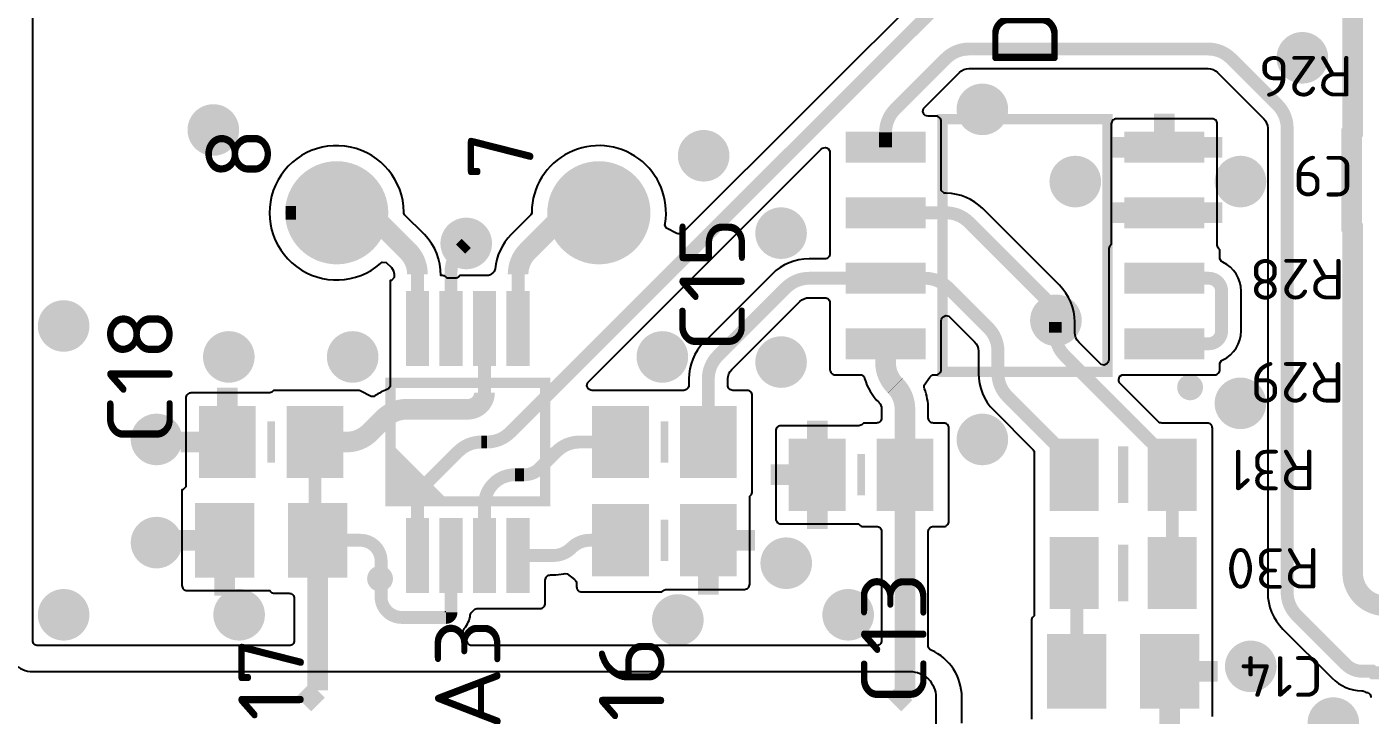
# Model space of a CAD drawing. Header units: millimetres. Extents: x 370 to 969, y -3056 to -2888.
# Drawn here: x 827.96 to 853.98, y -2948.05 to -2934.7 of the extents above; entities that cross this region are included whole.
import ezdxf
from ezdxf.enums import TextEntityAlignment as Align

# ---------------------------------------------------------------- set-up
doc = ezdxf.new("R2010")
doc.units = ezdxf.units.MM
doc.layers.add('UPDATE', color=7, linetype='Continuous')
doc.styles.get("Standard").update_dxf_attribs({"font": 'txt.shx'})

msp = doc.modelspace()

# ---------------------------------------------------------------- linework, layer by layer
at = {"layer": 'UPDATE', "color": 9}
for points, const_width in [([(835.525, -2944.95), (835.525, -2943.988, -0.198909), (835.711, -2943.539), (836.314, -2942.936, -0.198909), (836.763, -2942.75), (836.872, -2942.75, 0.198909), (837.321, -2942.564), (845.839, -2934.046, -0.198909), (846.288, -2933.86), (847.667, -2933.86, 0.198909), (848.116, -2933.674), (853.459, -2928.331, -0.198909), (853.908, -2928.145), (854.6, -2928.145)], 0.25), ([(856.185, -2931.955), (854.543, -2931.955, 0.198909), (854.094, -2932.141), (853.831, -2932.404, 0.198909), (853.645, -2932.853), (853.645, -2936.738), (853.625, -2936.758), (853.625, -2938.582), (853.645, -2938.602), (853.645, -2945.29, 0.414214), (854.28, -2945.925), (854.915, -2945.925, -0.414214), (855.55, -2946.56), (855.55, -2947.225)], 0.4), ([(854.6, -2947.225), (854.048, -2947.225), (854.018, -2947.195), (853.831, -2947.195, -0.199325), (853.513, -2947.063), (852.561, -2946.111, -0.198909), (852.375, -2945.662), (852.375, -2936.663, 0.198909), (852.189, -2936.214), (851.291, -2935.316, 0.198909), (850.842, -2935.13), (846.211, -2935.13, 0.198909), (845.762, -2935.316), (844.781, -2936.297, 0.198909), (844.595, -2936.746), (844.595, -2937.035)], 0.25), ([(844.595, -2938.305), (845.762, -2938.305, -0.198909), (846.211, -2938.491), (847.697, -2939.977, -0.198909), (847.883, -2940.426), (847.883, -2940.63, 0.198909), (848.069, -2941.079), (849.991, -2943.001, -0.198924), (850.15, -2943.385)], 0.25), ([(836.47, -2938.9), (836.361, -2939.009, 0.198909), (836.175, -2939.458)], 0.25), ([(844.595, -2939.575), (843.113, -2939.575, 0.198909), (842.664, -2939.761), (841.346, -2941.079, 0.198909), (841.16, -2941.528), (841.16, -2942.75)], 0.25), ([(844.595, -2939.575), (845.359, -2939.575, -0.198909), (845.808, -2939.761), (846.586, -2940.539, -0.198909), (846.772, -2940.988), (846.772, -2941.419, 0.198909), (846.958, -2941.868), (848.091, -2943.001, -0.198924), (848.25, -2943.385)], 0.25), ([(849.995, -2939.575), (850.855, -2939.575, -0.414214), (851.105, -2939.825), (851.105, -2940.595, -0.414214), (850.855, -2940.845), (849.995, -2940.845)], 0.25), ([(847.895, -2940.14, 1), (847.895, -2940.64, 1), (847.895, -2940.14)], 0.5), ([(844.97, -2943.385), (844.97, -2942.111, 0.198909), (844.784, -2941.662), (844.781, -2941.659, -0.198909), (844.595, -2941.21), (844.595, -2940.845)], 0.4), ([(850.495, -2941.565, 1), (850.495, -2941.815, 1), (850.495, -2941.565)], 0.25), ([(839.46, -2942.75), (838.668, -2942.75, 0.198909), (838.219, -2942.936), (837.896, -2943.259, -0.199394), (837.592, -2943.385), (837.413, -2943.385, 0.414214), (836.825, -2943.973), (836.825, -2944.95)], 0.25), ([(833.59, -2944.655), (834.417, -2944.655, -0.414214), (834.821, -2945.059), (834.821, -2945.751, 0.414214), (835.221, -2946.151), (836.075, -2946.151, 0.414214), (836.175, -2946.051), (836.175, -2944.95)], 0.25), ([(837.475, -2944.95), (838.155, -2944.95, 0.198922), (838.51, -2944.803, -0.199313), (838.867, -2944.655), (839.46, -2944.655)], 0.25), ([(834.8, -2945.275, 1), (834.8, -2945.525, 1), (834.8, -2945.275)], 0.25)]:
    msp.add_lwpolyline(points, format="xyb", dxfattribs=dict(at, const_width=const_width))
for points, format in [([(845.572, -2933.779), (840.664, -2938.688, -0.324876), (840.548, -2938.706), (840.349, -2938.605), (840.32, -2938.547), (840.325, -2938.514, 1.078726), (837.738, -2938.292), (837.738, -2938.312), (837.723, -2938.348), (837.341, -2938.729, 0.173902), (837.028, -2939.393, -0.181255), (836.997, -2939.456), (836.954, -2939.496, -0.189547), (836.886, -2939.523), (836.348, -2939.523), (836.327, -2939.544, -0.196755), (836.257, -2939.573), (836.102, -2939.573), (836.081, -2939.552, 0.196755), (836.011, -2939.523), (835.977, -2939.523, 0.204922), (835.659, -2938.729), (835.277, -2938.348), (835.262, -2938.312), (835.262, -2938.292, 4.531411), (834.811, -2939.291), (834.841, -2939.265), (834.918, -2939.268), (835.019, -2939.369, -0.198796), (835.073, -2939.498), (835.073, -2939.516), (835.075, -2939.558), (835.019, -2939.618), (834.998, -2939.619), (834.998, -2941.671), (834.963, -2941.721), (834.933, -2941.733, 0.059451), (834.704, -2941.851), (834.681, -2941.867), (834.626, -2941.87), (834.417, -2941.76, 0.123303), (834.37, -2941.748), (832.738, -2941.748), (832.717, -2941.769, -0.196755), (832.647, -2941.798), (831.138, -2941.798, 0.414214), (831.038, -2941.898), (831.038, -2943.62), (830.98, -2943.678), (830.963, -2943.678), (830.963, -2945.532, 0.414214), (831.063, -2945.632), (832.663, -2945.632), (832.684, -2945.653, 0.196755), (832.754, -2945.682), (833.038, -2945.682, -0.414214), (833.138, -2945.782), (833.138, -2946.598, -0.414214), (833.038, -2946.698), (828.172, -2946.698, -0.414214), (828.072, -2946.598), (828.072, -2933.302, -0.414214)], "xyb"), ([(850.927, -2948.072), (850.927, -2942.483, 0.414214), (850.827, -2942.383), (849.948, -2942.383, -0.199274), (849.877, -2942.354), (849.14, -2941.617, -0.30297), (849.119, -2941.508), (849.13, -2941.48), (849.18, -2941.447), (850.972, -2941.447, 0.414214), (851.072, -2941.347), (851.072, -2941.22), (851.102, -2941.172), (851.128, -2941.159, 0.28783), (851.482, -2940.595), (851.482, -2939.825, 0.28783), (851.128, -2939.261), (851.102, -2939.248), (851.072, -2939.2), (851.072, -2939.023), (851.051, -2939.002, -0.196755), (851.022, -2938.932), (851.022, -2936.583, 0.414214), (850.922, -2936.483), (849.068, -2936.483, 0.414214), (848.968, -2936.583), (848.968, -2938.923), (848.947, -2938.944, 0.196755), (848.918, -2939.014), (848.918, -2941.154, -0.303367), (848.856, -2941.246), (848.828, -2941.258), (848.77, -2941.246), (848.336, -2940.812, -0.198823), (848.26, -2940.63), (848.26, -2940.426, 0.198932), (847.964, -2939.71), (846.478, -2938.224, 0.196622), (845.771, -2937.928), (845.729, -2937.928), (845.672, -2937.87), (845.672, -2936.533, 0.414214), (845.572, -2936.433), (845.419, -2936.433, -0.303367), (845.327, -2936.371), (845.315, -2936.343), (845.327, -2936.285), (846.029, -2935.583, -0.198823), (846.211, -2935.507), (850.842, -2935.507, -0.198823), (851.024, -2935.583), (851.922, -2936.481, -0.198823), (851.998, -2936.663), (851.998, -2945.662, 0.198932), (852.294, -2946.378), (853.246, -2947.329, 0.196526), (853.822, -2947.572), (853.841, -2947.572), (853.877, -2947.587), (853.892, -2947.602), (853.898, -2947.602, -0.414214), (853.998, -2947.702)], "xyb"), ([(833.96, -2938.305, 0.4, 0.4, 0), (834.332, -2938.305, 0.4, 0.4, -0.198909), (834.781, -2938.491, 0.4, 0.4, 0), (835.339, -2939.049, 0.4, 0.4, -0.198909), (835.525, -2939.498, 0.25, 0.25, 0), (835.525, -2940.55, 0.25, 0.25, 0)], "xyseb"), ([(839.04, -2938.305, 0.4, 0.4, 0), (838.668, -2938.305, 0.4, 0.4, 0.198909), (838.219, -2938.491, 0.4, 0.4, 0), (837.661, -2939.049, 0.4, 0.4, 0.198909), (837.475, -2939.498, 0.25, 0.25, 0), (837.475, -2940.55, 0.25, 0.25, 0)], "xyseb"), ([(833.54, -2942.75, 0.4, 0.4, 0), (834.155, -2942.75, 0.4, 0.4, 0.198909), (834.604, -2942.564, 0.4, 0.4, 0), (834.867, -2942.301, 0.4, 0.4, -0.198909), (835.316, -2942.115, 0.4, 0.4, 0), (836.5, -2942.115, 0.4, 0.4, 0.414214), (836.825, -2941.79, 0.25, 0.25, 0), (836.825, -2940.55, 0.25, 0.25, 0)], "xyseb"), ([(846.072, -2948.2), (846.072, -2947.7, 0.295142), (845.481, -2946.786), (845.454, -2946.774), (845.422, -2946.725), (845.422, -2944.487, -0.414214), (845.522, -2944.387), (845.722, -2944.387, 0.414214), (845.822, -2944.287), (845.822, -2942.483, 0.414214), (845.722, -2942.383), (845.522, -2942.383, -0.414214), (845.422, -2942.283), (845.422, -2942.111, 0.092487), (845.349, -2941.719), (845.34, -2941.695), (845.345, -2941.648), (845.453, -2941.49, -0.245239), (845.535, -2941.447), (845.572, -2941.447, 0.414214), (845.672, -2941.347), (845.672, -2940.399, -0.303367), (845.734, -2940.307), (845.762, -2940.295), (845.82, -2940.307), (846.319, -2940.806, -0.198823), (846.395, -2940.988), (846.395, -2941.419, 0.198932), (846.691, -2942.135), (847.444, -2942.887, -0.199274), (847.473, -2942.958), (847.473, -2946.118), (847.452, -2946.139, 0.196755), (847.423, -2946.209), (847.423, -2948.122, 0.414214)], "xyb"), ([(827.57, -2946.7, 0.414214), (828.07, -2947.2), (845.07, -2947.2, -0.414214), (845.57, -2947.7), (845.57, -2948.2, -0.414214), (845.07, -2948.7), (828.07, -2948.7, 0.414214), (827.57, -2949.2)], "xyb")]:
    msp.add_lwpolyline(points, format=format, dxfattribs=at)
at = {"layer": 'UPDATE', "color": 9, "const_width": 0.2}
for points in [[(853.07, -2935.3, 1), (852.27, -2935.3, 1)], [(846.87, -2936.3, 1), (846.07, -2936.3, 1)], [(831.97, -2936.7, 1), (831.17, -2936.7, 1)], [(841.47, -2937.2, 1), (840.67, -2937.2, 1)], [(848.67, -2937.7, 1), (847.87, -2937.7, 1)], [(851.87, -2937.7, 1), (851.07, -2937.7, 1)], [(834.86, -2938.305, 1), (833.06, -2938.305, 1)], [(839.94, -2938.305, 1), (838.14, -2938.305, 1)], [(842.97, -2938.7, 1), (842.17, -2938.7, 1)], [(836.87, -2938.9, 1), (836.07, -2938.9, 1)], [(829.07, -2940.5, 1), (828.27, -2940.5, 1)], [(832.27, -2941.1, 1), (831.47, -2941.1, 1)], [(834.67, -2941.1, 1), (833.87, -2941.1, 1)], [(840.67, -2941.1, 1), (839.87, -2941.1, 1)], [(842.97, -2941.2, 1), (842.17, -2941.2, 1)], [(851.87, -2942, 1), (851.07, -2942, 1)], [(830.87, -2942.7, 1), (830.07, -2942.7, 1)], [(846.87, -2942.7, 1), (846.07, -2942.7, 1)], [(830.87, -2944.7, 1), (830.07, -2944.7, 1)], [(843.07, -2945.1, 1), (842.27, -2945.1, 1)], [(829.07, -2946.1, 1), (828.27, -2946.1, 1)], [(832.47, -2946.1, 1), (831.67, -2946.1, 1)], [(840.97, -2946.2, 1), (840.17, -2946.2, 1)], [(844.27, -2946.1, 1), (843.47, -2946.1, 1)], [(852.07, -2947.1, 1), (851.27, -2947.1, 1)], [(853.67, -2948.2, 1), (852.87, -2948.2, 1)]]:
    msp.add_lwpolyline(points, format="xyb", close=True, dxfattribs=at)
at = {"layer": 'UPDATE', "color": 9}
for points, const_width in [([(852.47, -2935.646), (852.47, -2934.954)], 0.2), ([(852.67, -2935.7), (852.67, -2934.9)], 0.2), ([(852.87, -2935.646), (852.87, -2934.954)], 0.2), ([(846.27, -2936.646), (846.27, -2935.954)], 0.2), ([(846.47, -2936.7), (846.47, -2935.9)], 0.2), ([(846.67, -2936.646), (846.67, -2935.954)], 0.2), ([(849.995, -2937.035), (849.995, -2936.383)], 0.4), ([(831.27, -2936.964), (831.27, -2936.436)], 0.2), ([(831.47, -2937.087), (831.47, -2936.313)], 0.2), ([(831.67, -2937.087), (831.67, -2936.313)], 0.2), ([(831.87, -2936.964), (831.87, -2936.436)], 0.2), ([(848.895, -2936.49), (848.895, -2941.39), (845.695, -2941.39), (845.695, -2936.49), (848.895, -2936.49)], 0.2), ([(841.07, -2937.6), (841.07, -2936.8)], 0.2), ([(840.87, -2937.546), (840.87, -2936.854)], 0.2), ([(841.27, -2937.546), (841.27, -2936.854)], 0.2), ([(844.07, -2937.235), (844.07, -2936.835)], 0.2), ([(844.27, -2937.235), (844.27, -2936.835)], 0.2), ([(844.47, -2937.235), (844.47, -2936.835)], 0.2), ([(844.67, -2937.235), (844.67, -2936.835)], 0.2), ([(844.87, -2937.235), (844.87, -2936.835)], 0.2), ([(845.07, -2937.235), (845.07, -2936.835)], 0.2), ([(845.27, -2937.235), (845.27, -2936.835)], 0.2), ([(849.995, -2937.035), (848.868, -2937.035)], 0.4), ([(849.47, -2937.235), (849.47, -2936.835)], 0.2), ([(849.67, -2937.235), (849.67, -2936.835)], 0.2), ([(849.87, -2937.235), (849.87, -2936.835)], 0.2), ([(851.122, -2937.035), (849.995, -2937.035)], 0.4), ([(850.07, -2937.235), (850.07, -2936.835)], 0.2), ([(850.27, -2937.235), (850.27, -2936.835)], 0.2), ([(850.47, -2937.235), (850.47, -2936.835)], 0.2), ([(850.67, -2937.235), (850.67, -2936.835)], 0.2), ([(848.27, -2938.1), (848.27, -2937.3)], 0.2), ([(851.47, -2938.1), (851.47, -2937.3)], 0.2), ([(833.47, -2939.059), (833.47, -2937.551)], 0.2), ([(833.67, -2939.156), (833.67, -2937.454)], 0.2), ([(833.87, -2939.2), (833.87, -2937.41)], 0.2), ([(834.07, -2939.198), (834.07, -2937.412)], 0.2), ([(834.27, -2939.149), (834.27, -2937.461)], 0.2), ([(834.47, -2939.046), (834.47, -2937.564)], 0.2), ([(838.67, -2939.125), (838.67, -2937.485)], 0.2), ([(838.87, -2939.188), (838.87, -2937.422)], 0.2), ([(839.07, -2939.204), (839.07, -2937.406)], 0.2), ([(839.27, -2939.175), (839.27, -2937.435)], 0.2), ([(839.47, -2939.095), (839.47, -2937.515)], 0.2), ([(848.07, -2938.046), (848.07, -2937.354)], 0.2), ([(848.47, -2938.046), (848.47, -2937.354)], 0.2), ([(851.27, -2938.046), (851.27, -2937.354)], 0.2), ([(851.67, -2938.046), (851.67, -2937.354)], 0.2), ([(833.27, -2938.882), (833.27, -2937.728)], 0.2), ([(834.67, -2938.858), (834.67, -2937.752)], 0.2), ([(838.27, -2938.77), (838.27, -2937.84)], 0.2), ([(838.47, -2939.001), (838.47, -2937.609)], 0.2), ([(839.67, -2938.947), (839.67, -2937.663)], 0.2), ([(839.87, -2938.652), (839.87, -2937.958)], 0.2), ([(844.07, -2938.505), (844.07, -2938.105)], 0.2), ([(844.27, -2938.505), (844.27, -2938.105)], 0.2), ([(844.47, -2938.505), (844.47, -2938.105)], 0.2), ([(844.67, -2938.505), (844.67, -2938.105)], 0.2), ([(844.87, -2938.505), (844.87, -2938.105)], 0.2), ([(845.07, -2938.505), (845.07, -2938.105)], 0.2), ([(845.27, -2938.505), (845.27, -2938.105)], 0.2), ([(849.47, -2938.505), (849.47, -2938.105)], 0.2), ([(849.67, -2938.505), (849.67, -2938.105)], 0.2), ([(849.87, -2938.505), (849.87, -2938.105)], 0.2), ([(850.07, -2938.505), (850.07, -2938.105)], 0.2), ([(850.27, -2938.505), (850.27, -2938.105)], 0.2), ([(850.47, -2938.505), (850.47, -2938.105)], 0.2), ([(850.67, -2938.505), (850.67, -2938.105)], 0.2), ([(833.07, -2938.438), (833.07, -2938.172)], 0.2), ([(842.47, -2939.087), (842.47, -2938.313)], 0.2), ([(842.67, -2939.087), (842.67, -2938.313)], 0.2), ([(849.995, -2938.305), (848.868, -2938.305)], 0.4), ([(851.122, -2938.305), (849.995, -2938.305)], 0.4), ([(836.27, -2939.246), (836.27, -2938.554)], 0.2), ([(836.47, -2939.3), (836.47, -2938.5)], 0.2), ([(836.67, -2939.246), (836.67, -2938.554)], 0.2), ([(842.27, -2938.964), (842.27, -2938.436)], 0.2), ([(842.87, -2938.964), (842.87, -2938.436)], 0.2), ([(844.07, -2939.775), (844.07, -2939.375)], 0.2), ([(844.27, -2939.775), (844.27, -2939.375)], 0.2), ([(844.47, -2939.775), (844.47, -2939.375)], 0.2), ([(844.67, -2939.775), (844.67, -2939.375)], 0.2), ([(844.87, -2939.775), (844.87, -2939.375)], 0.2), ([(845.07, -2939.775), (845.07, -2939.375)], 0.2), ([(845.27, -2939.775), (845.27, -2939.375)], 0.2), ([(849.47, -2939.775), (849.47, -2939.375)], 0.2), ([(849.67, -2939.775), (849.67, -2939.375)], 0.2), ([(849.87, -2939.775), (849.87, -2939.375)], 0.2), ([(850.07, -2939.775), (850.07, -2939.375)], 0.2), ([(850.27, -2939.775), (850.27, -2939.375)], 0.2), ([(850.47, -2939.775), (850.47, -2939.375)], 0.2), ([(850.67, -2939.775), (850.67, -2939.375)], 0.2), ([(836.175, -2939.458), (836.175, -2940.55)], 0.25), ([(835.47, -2941.175), (835.47, -2939.925)], 0.2), ([(836.07, -2941.175), (836.07, -2939.925)], 0.2), ([(836.27, -2941.175), (836.27, -2939.925)], 0.2), ([(836.87, -2941.175), (836.87, -2939.925)], 0.2), ([(837.47, -2941.175), (837.47, -2939.925)], 0.2), ([(828.47, -2940.846), (828.47, -2940.154)], 0.2), ([(828.67, -2940.9), (828.67, -2940.1)], 0.2), ([(828.87, -2940.846), (828.87, -2940.154)], 0.2), ([(831.87, -2941.5), (831.87, -2940.7)], 0.2), ([(834.27, -2941.5), (834.27, -2940.7)], 0.2), ([(840.27, -2941.5), (840.27, -2940.7)], 0.2), ([(844.07, -2941.045), (844.07, -2940.645)], 0.2), ([(844.27, -2941.045), (844.27, -2940.645)], 0.2), ([(844.47, -2941.045), (844.47, -2940.645)], 0.2), ([(844.67, -2941.045), (844.67, -2940.645)], 0.2), ([(844.87, -2941.045), (844.87, -2940.645)], 0.2), ([(845.07, -2941.045), (845.07, -2940.645)], 0.2), ([(845.27, -2941.045), (845.27, -2940.645)], 0.2), ([(849.47, -2941.045), (849.47, -2940.645)], 0.2), ([(849.67, -2941.045), (849.67, -2940.645)], 0.2), ([(849.87, -2941.045), (849.87, -2940.645)], 0.2), ([(850.07, -2941.045), (850.07, -2940.645)], 0.2), ([(850.27, -2941.045), (850.27, -2940.645)], 0.2), ([(850.47, -2941.045), (850.47, -2940.645)], 0.2), ([(850.67, -2941.045), (850.67, -2940.645)], 0.2), ([(831.67, -2941.446), (831.67, -2940.754)], 0.2), ([(832.07, -2941.446), (832.07, -2940.754)], 0.2), ([(834.07, -2941.446), (834.07, -2940.754)], 0.2), ([(834.47, -2941.446), (834.47, -2940.754)], 0.2), ([(840.07, -2941.446), (840.07, -2940.754)], 0.2), ([(840.47, -2941.446), (840.47, -2940.754)], 0.2), ([(842.27, -2941.464), (842.27, -2940.936)], 0.2), ([(842.47, -2941.587), (842.47, -2940.813)], 0.2), ([(842.67, -2941.587), (842.67, -2940.813)], 0.2), ([(842.87, -2941.464), (842.87, -2940.936)], 0.2), ([(831.84, -2942.75), (831.84, -2941.698)], 0.4), ([(838, -2943.9), (835, -2943.9), (835, -2941.6), (838, -2941.6), (838, -2943.9)], 0.2), ([(851.27, -2942.346), (851.27, -2941.654)], 0.2), ([(851.47, -2942.4), (851.47, -2941.6)], 0.2), ([(851.67, -2942.346), (851.67, -2941.654)], 0.2), ([(831.47, -2943.35), (831.47, -2942.15)], 0.2), ([(831.67, -2943.35), (831.67, -2942.15)], 0.2), ([(831.87, -2943.35), (831.87, -2942.15)], 0.2), ([(832.07, -2943.35), (832.07, -2942.15)], 0.2), ([(832.27, -2943.35), (832.27, -2942.15)], 0.2), ([(833.27, -2943.35), (833.27, -2942.15)], 0.2), ([(833.47, -2943.35), (833.47, -2942.15)], 0.2), ([(833.67, -2943.35), (833.67, -2942.15)], 0.2), ([(833.87, -2943.35), (833.87, -2942.15)], 0.2), ([(839.07, -2943.35), (839.07, -2942.15)], 0.2), ([(839.27, -2943.35), (839.27, -2942.15)], 0.2), ([(839.47, -2943.35), (839.47, -2942.15)], 0.2), ([(839.67, -2943.35), (839.67, -2942.15)], 0.2), ([(839.87, -2943.35), (839.87, -2942.15)], 0.2), ([(840.87, -2943.35), (840.87, -2942.15)], 0.2), ([(841.07, -2943.35), (841.07, -2942.15)], 0.2), ([(841.27, -2943.35), (841.27, -2942.15)], 0.2), ([(841.47, -2943.35), (841.47, -2942.15)], 0.2), ([(843.27, -2943.385), (843.27, -2942.333)], 0.4), ([(830.27, -2943.046), (830.27, -2942.354)], 0.2), ([(830.47, -2943.1), (830.47, -2942.3)], 0.2), ([(830.67, -2943.046), (830.67, -2942.354)], 0.2), ([(832.69, -2943.15), (832.69, -2942.35)], 0.15), ([(840.31, -2942.35), (840.31, -2943.15)], 0.15), ([(846.27, -2943.046), (846.27, -2942.354)], 0.2), ([(846.47, -2943.1), (846.47, -2942.3)], 0.2), ([(846.67, -2943.046), (846.67, -2942.354)], 0.2), ([(831.84, -2942.75), (830.938, -2942.75)], 0.4), ([(833.54, -2942.75), (833.54, -2944.605), (833.59, -2944.655)], 0.25), ([(842.87, -2943.985), (842.87, -2942.785)], 0.2), ([(843.07, -2943.985), (843.07, -2942.785)], 0.2), ([(843.27, -2943.985), (843.27, -2942.785)], 0.2), ([(843.47, -2943.985), (843.47, -2942.785)], 0.2), ([(843.67, -2943.985), (843.67, -2942.785)], 0.2), ([(844.67, -2943.985), (844.67, -2942.785)], 0.2), ([(844.87, -2943.985), (844.87, -2942.785)], 0.2), ([(845.07, -2943.985), (845.07, -2942.785)], 0.2), ([(845.27, -2943.985), (845.27, -2942.785)], 0.2), ([(848.07, -2943.985), (848.07, -2942.785)], 0.2), ([(848.27, -2943.985), (848.27, -2942.785)], 0.2), ([(848.47, -2943.985), (848.47, -2942.785)], 0.2), ([(849.87, -2943.985), (849.87, -2942.785)], 0.2), ([(850.07, -2943.985), (850.07, -2942.785)], 0.2), ([(850.27, -2943.985), (850.27, -2942.785)], 0.2), ([(850.47, -2943.985), (850.47, -2942.785)], 0.2), ([(835, -2942.9), (836, -2943.9)], 0.2), ([(844.12, -2943.785), (844.12, -2942.985)], 0.15), ([(849.2, -2942.835), (849.2, -2943.935)], 0.2), ([(835, -2943.1), (835.8, -2943.9)], 0.2), ([(835, -2943.3), (835.6, -2943.9)], 0.2), ([(843.27, -2943.385), (842.368, -2943.385)], 0.4), ([(843.27, -2944.437), (843.27, -2943.385)], 0.4), ([(844.97, -2947.615), (844.97, -2943.385)], 0.4), ([(835, -2943.5), (835.4, -2943.9)], 0.2), ([(850.15, -2945.29), (850.15, -2943.385)], 0.25), ([(835, -2943.7), (835.2, -2943.9)], 0.2), ([(831.47, -2945.28), (831.47, -2944.03)], 0.2), ([(831.67, -2945.28), (831.67, -2944.03)], 0.2), ([(831.87, -2945.28), (831.87, -2944.03)], 0.2), ([(832.07, -2945.28), (832.07, -2944.03)], 0.2), ([(833.27, -2945.28), (833.27, -2944.03)], 0.2), ([(833.47, -2945.28), (833.47, -2944.03)], 0.2), ([(833.67, -2945.28), (833.67, -2944.03)], 0.2), ([(833.87, -2945.28), (833.87, -2944.03)], 0.2), ([(839.07, -2945.255), (839.07, -2944.055)], 0.2), ([(839.27, -2945.255), (839.27, -2944.055)], 0.2), ([(839.47, -2945.255), (839.47, -2944.055)], 0.2), ([(839.67, -2945.255), (839.67, -2944.055)], 0.2), ([(839.87, -2945.255), (839.87, -2944.055)], 0.2), ([(840.87, -2945.255), (840.87, -2944.055)], 0.2), ([(841.07, -2945.255), (841.07, -2944.055)], 0.2), ([(841.27, -2945.255), (841.27, -2944.055)], 0.2), ([(841.47, -2945.255), (841.47, -2944.055)], 0.2), ([(830.27, -2945.046), (830.27, -2944.354)], 0.2), ([(830.47, -2945.1), (830.47, -2944.3)], 0.2), ([(830.67, -2945.046), (830.67, -2944.354)], 0.2), ([(835.47, -2945.575), (835.47, -2944.325)], 0.2), ([(836.07, -2945.575), (836.07, -2944.325)], 0.2), ([(836.27, -2945.575), (836.27, -2944.325)], 0.2), ([(836.87, -2945.575), (836.87, -2944.325)], 0.2), ([(837.47, -2945.575), (837.47, -2944.325)], 0.2), ([(840.31, -2944.255), (840.31, -2945.055)], 0.15), ([(831.79, -2944.655), (830.863, -2944.655)], 0.4), ([(831.79, -2945.732), (831.79, -2944.655)], 0.4), ([(833.59, -2947.565), (833.59, -2944.655)], 0.4), ([(841.16, -2945.707), (841.16, -2944.655)], 0.4), ([(842.062, -2944.655), (841.16, -2944.655)], 0.4), ([(842.47, -2945.446), (842.47, -2944.754)], 0.2), ([(842.67, -2945.5), (842.67, -2944.7)], 0.2), ([(842.87, -2945.446), (842.87, -2944.754)], 0.2), ([(848.07, -2945.89), (848.07, -2944.69)], 0.2), ([(848.27, -2945.89), (848.27, -2944.69)], 0.2), ([(848.47, -2945.89), (848.47, -2944.69)], 0.2), ([(849.2, -2945.84), (849.2, -2944.74)], 0.2), ([(849.87, -2945.89), (849.87, -2944.69)], 0.2), ([(850.07, -2945.89), (850.07, -2944.69)], 0.2), ([(850.27, -2945.89), (850.27, -2944.69)], 0.2), ([(850.47, -2945.89), (850.47, -2944.69)], 0.2), ([(848.3, -2947.195), (848.3, -2945.34), (848.25, -2945.29)], 0.25), ([(828.47, -2946.446), (828.47, -2945.754)], 0.2), ([(828.67, -2946.5), (828.67, -2945.7)], 0.2), ([(828.87, -2946.446), (828.87, -2945.754)], 0.2), ([(831.87, -2946.446), (831.87, -2945.754)], 0.2), ([(832.07, -2946.5), (832.07, -2945.7)], 0.2), ([(832.27, -2946.446), (832.27, -2945.754)], 0.2), ([(840.47, -2946.587), (840.47, -2945.813)], 0.2), ([(840.67, -2946.587), (840.67, -2945.813)], 0.2), ([(843.67, -2946.446), (843.67, -2945.754)], 0.2), ([(843.87, -2946.5), (843.87, -2945.7)], 0.2), ([(844.07, -2946.446), (844.07, -2945.754)], 0.2), ([(840.27, -2946.464), (840.27, -2945.936)], 0.2), ([(840.87, -2946.464), (840.87, -2945.936)], 0.2), ([(847.87, -2947.82), (847.87, -2946.57)], 0.2), ([(848.07, -2947.82), (848.07, -2946.57)], 0.2), ([(848.27, -2947.82), (848.27, -2946.57)], 0.2), ([(848.47, -2947.82), (848.47, -2946.57)], 0.2), ([(848.67, -2947.82), (848.67, -2946.57)], 0.2), ([(849.67, -2947.82), (849.67, -2946.57)], 0.2), ([(849.87, -2947.82), (849.87, -2946.57)], 0.2), ([(850.07, -2947.82), (850.07, -2946.57)], 0.2), ([(850.27, -2947.82), (850.27, -2946.57)], 0.2), ([(850.47, -2947.82), (850.47, -2946.57)], 0.2), ([(851.67, -2947.5), (851.67, -2946.7)], 0.2), ([(851.47, -2947.446), (851.47, -2946.754)], 0.2), ([(851.87, -2947.446), (851.87, -2946.754)], 0.2), ([(851.027, -2947.195), (850.1, -2947.195)], 0.4), ([(850.1, -2948.272), (850.1, -2947.195)], 0.4), ([(833.325, -2947.83), (833.59, -2947.565)], 0.4), ([(844.755, -2947.83), (844.97, -2947.615)], 0.4), ([(853.07, -2948.546), (853.07, -2947.854)], 0.2), ([(853.27, -2948.6), (853.27, -2947.8)], 0.2), ([(853.47, -2948.546), (853.47, -2947.854)], 0.2)]:
    msp.add_lwpolyline(points, dxfattribs=dict(at, const_width=const_width))
at = {"layer": 'UPDATE', "color": 9, "const_width": 0.2}
for points in [[(845.27, -2937.235), (843.92, -2937.235), (843.92, -2936.835), (845.27, -2936.835)], [(850.67, -2937.235), (849.32, -2937.235), (849.32, -2936.835), (850.67, -2936.835)], [(845.27, -2938.505), (843.92, -2938.505), (843.92, -2938.105), (845.27, -2938.105)], [(850.67, -2938.505), (849.32, -2938.505), (849.32, -2938.105), (850.67, -2938.105)], [(845.27, -2939.775), (843.92, -2939.775), (843.92, -2939.375), (845.27, -2939.375)], [(850.67, -2939.775), (849.32, -2939.775), (849.32, -2939.375), (850.67, -2939.375)], [(835.65, -2941.175), (835.4, -2941.175), (835.4, -2939.925), (835.65, -2939.925)], [(836.3, -2941.175), (836.05, -2941.175), (836.05, -2939.925), (836.3, -2939.925)], [(836.95, -2941.175), (836.7, -2941.175), (836.7, -2939.925), (836.95, -2939.925)], [(837.6, -2941.175), (837.35, -2941.175), (837.35, -2939.925), (837.6, -2939.925)], [(845.27, -2941.045), (843.92, -2941.045), (843.92, -2940.645), (845.27, -2940.645)], [(850.67, -2941.045), (849.32, -2941.045), (849.32, -2940.645), (850.67, -2940.645)], [(832.29, -2943.35), (831.39, -2943.35), (831.39, -2942.15), (832.29, -2942.15)], [(833.99, -2943.35), (833.09, -2943.35), (833.09, -2942.15), (833.99, -2942.15)], [(839.91, -2943.35), (839.01, -2943.35), (839.01, -2942.15), (839.91, -2942.15)], [(841.61, -2943.35), (840.71, -2943.35), (840.71, -2942.15), (841.61, -2942.15)], [(843.72, -2943.985), (842.82, -2943.985), (842.82, -2942.785), (843.72, -2942.785)], [(845.42, -2943.985), (844.52, -2943.985), (844.52, -2942.785), (845.42, -2942.785)], [(848.625, -2943.985), (847.875, -2943.985), (847.875, -2942.785), (848.625, -2942.785)], [(850.525, -2943.985), (849.775, -2943.985), (849.775, -2942.785), (850.525, -2942.785)], [(832.265, -2945.28), (831.315, -2945.28), (831.315, -2944.03), (832.265, -2944.03)], [(834.065, -2945.28), (833.115, -2945.28), (833.115, -2944.03), (834.065, -2944.03)], [(839.91, -2945.255), (839.01, -2945.255), (839.01, -2944.055), (839.91, -2944.055)], [(841.61, -2945.255), (840.71, -2945.255), (840.71, -2944.055), (841.61, -2944.055)], [(835.65, -2945.575), (835.4, -2945.575), (835.4, -2944.325), (835.65, -2944.325)], [(836.3, -2945.575), (836.05, -2945.575), (836.05, -2944.325), (836.3, -2944.325)], [(836.95, -2945.575), (836.7, -2945.575), (836.7, -2944.325), (836.95, -2944.325)], [(837.6, -2945.575), (837.35, -2945.575), (837.35, -2944.325), (837.6, -2944.325)], [(848.625, -2945.89), (847.875, -2945.89), (847.875, -2944.69), (848.625, -2944.69)], [(850.525, -2945.89), (849.775, -2945.89), (849.775, -2944.69), (850.525, -2944.69)], [(848.775, -2947.82), (847.825, -2947.82), (847.825, -2946.57), (848.775, -2946.57)], [(850.575, -2947.82), (849.625, -2947.82), (849.625, -2946.57), (850.575, -2946.57)]]:
    msp.add_lwpolyline(points, close=True, dxfattribs=at)
at = {"layer": 'UPDATE', "color": 9}
for points in [[(840.683, -2941.748), (838.911, -2941.748, -0.303367), (838.819, -2941.686), (838.807, -2941.658), (838.819, -2941.6), (843.348, -2937.07, -0.30297), (843.457, -2937.049), (843.485, -2937.06), (843.518, -2937.11), (843.518, -2939.098, -0.414214), (843.418, -2939.198), (843.113, -2939.198, 0.198932), (842.397, -2939.494), (841.079, -2940.812, 0.198932), (840.783, -2941.528), (840.783, -2941.648, -0.414214)], [(844.418, -2946.698), (836.583, -2946.698, -0.294481), (836.492, -2946.639), (836.405, -2946.446), (836.414, -2946.388), (836.433, -2946.366, 0.152165), (836.549, -2946.107, -0.175249), (836.579, -2946.046), (836.622, -2946.005, -0.195645), (836.692, -2945.977), (837.902, -2945.977, 0.414214), (838.002, -2945.877), (838.002, -2945.427, -0.414214), (838.102, -2945.327), (838.155, -2945.327, 0.059182), (838.361, -2945.303), (838.384, -2945.297), (838.428, -2945.307), (838.57, -2945.418, -0.230541), (838.608, -2945.497), (838.608, -2945.557, 0.414214), (838.708, -2945.657), (840.262, -2945.657), (840.283, -2945.636, -0.196755), (840.353, -2945.607), (841.862, -2945.607, 0.414214), (841.962, -2945.507), (841.962, -2943.802), (841.983, -2943.781, 0.196755), (842.012, -2943.711), (842.012, -2941.848, 0.414214), (841.912, -2941.748), (841.637, -2941.748, -0.414214), (841.537, -2941.648), (841.537, -2941.528, -0.198823), (841.613, -2941.346), (842.931, -2940.028, -0.198823), (843.113, -2939.952), (843.418, -2939.952, -0.414214), (843.518, -2940.052), (843.518, -2941.347, 0.414214), (843.618, -2941.447), (844.126, -2941.447), (844.178, -2941.486), (844.188, -2941.519, 0.124929), (844.461, -2941.979), (844.464, -2941.982, -0.198796), (844.518, -2942.111), (844.518, -2942.283, -0.414214), (844.418, -2942.383), (844.168, -2942.383), (844.147, -2942.404, -0.196755), (844.077, -2942.433), (842.568, -2942.433, 0.414214), (842.468, -2942.533), (842.468, -2944.237, 0.414214), (842.568, -2944.337), (844.068, -2944.337), (844.089, -2944.358, 0.196755), (844.159, -2944.387), (844.418, -2944.387, -0.414214), (844.518, -2944.487), (844.518, -2946.598, -0.414214)]]:
    msp.add_lwpolyline(points, format="xyb", close=True, dxfattribs=at)

# ---------------------------------------------------------------- texts
at = {"layer": 'UPDATE', "color": 9, "width": 1.019685}
for s, p in [('DA2', (847.93, -2933.86)), ('C15', (841.87, -2939.7)), ('C18', (830.785, -2941.48)), ('C13', (845.39, -2946.56)), ('DA3', (837.135, -2947.83)), ('C17', (833.325, -2947.83)), ('C16', (840.31, -2947.83))]:
    msp.add_text(s, height=1.27, rotation=90, dxfattribs=at).set_placement(p, align=Align.CENTER)
at = {"layer": 'UPDATE', "color": 9}
for s, p in [('R26', (852.736, -2935.266)), ('C9', (853.07, -2937.2)), ('R28', (852.57, -2939.2)), ('R29', (852.57, -2941.2)), ('R31', (852.1, -2942.898)), ('R30', (852.1, -2944.806)), ('C14', (852.27, -2946.9))]:
    msp.add_text(s, height=0.787, rotation=180, dxfattribs=at).set_placement(p, align=Align.CENTER)
at = {"layer": 'UPDATE', "color": 9, "width": 1.019685}
for s, p in [('8', (832.69, -2937.67)), ('7', (837.77, -2937.67))]:
    msp.add_text(s, height=1.27, rotation=90, dxfattribs=at).set_placement(p)

doc.saveas('drawing.dxf')
